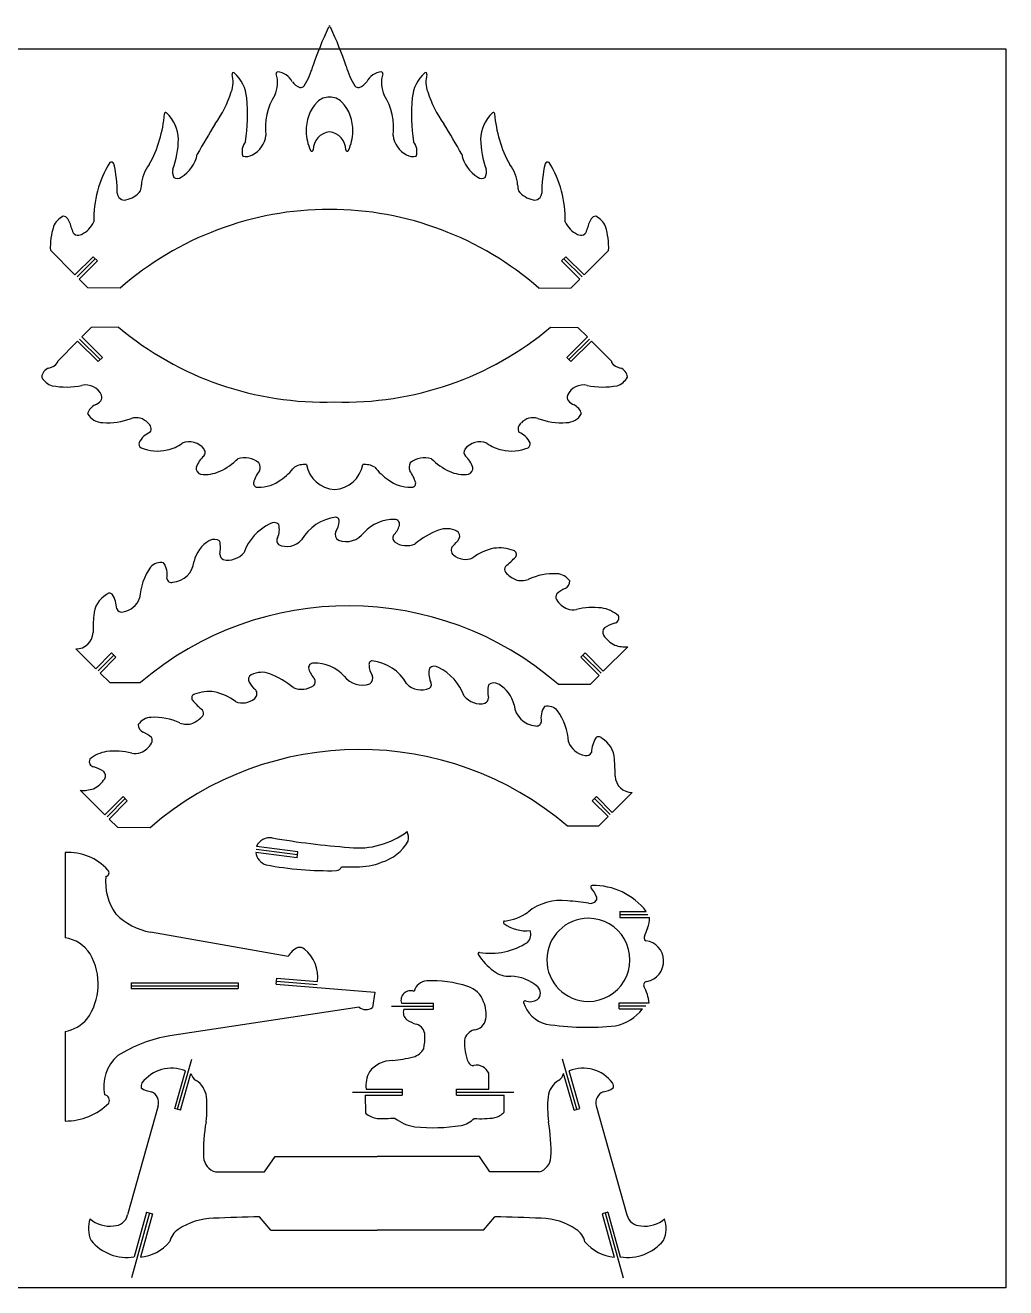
# Model space of a CAD drawing. Extents: x -2175 to 317, y -52 to 884.
# Drawn here: x -395 to 317, y -33 to 884 of the extents above; entities that cross this region are included whole.
import ezdxf

# ---------------------------------------------------------------- set-up
doc = ezdxf.new("R2010")
doc.units = 0
doc.header["$MEASUREMENT"] = 0
doc.layers.add('1', color=7, linetype='Continuous')
doc.layers.add('TRACE', color=7, linetype='Continuous')

msp = doc.modelspace()

# ---------------------------------------------------------------- linework, layer by layer
msp.add_lwpolyline([(-883.4, 867.17), (316.6, 867.17), (316.6, -32.83), (-883.4, -32.83)], close=True)
at = {"layer": '1', "color": 3, "linetype": 'Continuous'}
for p, q in [((-359.43, 702.89), (-377.26, 720.79)), ((10.4, 702.89), (28.23, 720.79)), ((-357.89, 701.35), (-344.64, 714.52)), ((-4.39, 714.52), (8.87, 701.35)), ((-350.1, 693.53), (-356.36, 699.81)), ((1.07, 693.53), (7.34, 699.81)), ((-326.63, 693.23), (-350.1, 693.53)), ((-22.4, 693.23), (1.07, 693.53)), ((-347.58, 664.76), (-354.45, 657.83)), ((-327.67, 664.93), (-347.58, 664.76)), ((-14.02, 664.93), (5.89, 664.76)), ((5.89, 664.76), (12.76, 657.83)), ((-357.51, 654.75), (-371.92, 640.22)), ((-355.98, 656.29), (-340.97, 641.38)), ((14.29, 656.29), (-0.72, 641.38)), ((15.82, 654.75), (30.23, 640.22)), ((-344.17, 416.74), (-358.7, 431.16)), ((24.29, 414.99), (42.19, 432.82)), ((-331.19, 426.73), (-342.63, 415.22)), ((9.58, 426.73), (22.76, 413.46)), ((-334.16, 406.81), (-341.09, 413.69)), ((22.76, 413.46), (22.76, 413.46)), ((-334.16, 406.81), (-311.67, 406.81)), ((-8.57, 405.63), (14.93, 405.67)), ((14.93, 405.67), (21.22, 411.93)), ((-337.63, 310.69), (-355.53, 328.52)), ((-336.09, 309.16), (-322.91, 322.43)), ((17.86, 322.43), (29.3, 310.91)), ((30.84, 312.44), (45.37, 326.85)), ((-328.27, 301.36), (-334.56, 307.63)), ((20.83, 302.51), (27.75, 309.38)), ((-304.77, 301.32), (-328.27, 301.36)), ((20.83, 302.5), (-1.66, 302.5)), ((-197.84, 281.69), (-227.81, 285.53)), ((36.32, 238.38), (56.74, 238.38)), ((-240.85, 214.16), (-240.85, 214.16)), ((-318.44, 186.59), (-240.85, 186.59)), ((-212.97, 189.83), (-183.58, 187.43)), ((-129.44, 171.61), (-98.93, 171.61)), ((35.82, 171.86), (55.14, 171.86)), ((52.69, 169.69), (52.69, 169.69)), ((-366.56, 153.33), (-366.56, 88.27)), ((-284.79, 96.77), (-274.45, 133.2)), ((5.14, 96.77), (-5.2, 133.2)), ((-157.71, 109.27), (-121.72, 109.27)), ((-82.22, 109.27), (-40.53, 109.27)), ((19.24, 99.2), (41.49, 20.1)), ((-214.07, 62.52), (-139.83, 62.52)), ((-65.58, 62.52), (-139.83, 62.52)), ((-58, 51.31), (-65.58, 62.52)), ((-22.29, 51.31), (-58, 51.31)), ((-305.22, 21.53), (-318.32, -25.67)), ((-62.61, 8.92), (-54.4, 18.68)), ((25.57, 21.53), (38.66, -25.67)), ((-62.61, 8.92), (-139.83, 8.92))]:
    msp.add_line(p, q, dxfattribs=at)
at = {"layer": '1', "color": 12, "linetype": 'Continuous'}
for p, q in [((-359.43, 702.89), (-346.16, 716.06)), ((-343.11, 712.98), (-346.16, 716.06)), ((-5.92, 712.98), (-2.86, 716.06)), ((10.4, 702.89), (-2.86, 716.06)), ((-356.36, 699.81), (-343.11, 712.98)), ((7.34, 699.81), (-5.92, 712.98)), ((-357.51, 654.75), (-342.49, 639.84)), ((-354.45, 657.83), (-339.44, 642.92)), ((12.76, 657.83), (-2.25, 642.92)), ((15.82, 654.75), (0.81, 639.84)), ((-339.44, 642.92), (-342.49, 639.84)), ((-2.25, 642.92), (0.81, 639.84)), ((-332.73, 428.26), (-344.17, 416.74)), ((-329.65, 425.21), (-341.09, 413.69)), ((-329.65, 425.21), (-332.73, 428.26)), ((8.04, 425.21), (11.12, 428.26)), ((8.04, 425.21), (21.22, 411.93)), ((11.12, 428.26), (24.29, 414.99)), ((-324.45, 323.96), (-337.63, 310.69)), ((-321.37, 320.9), (-324.45, 323.96)), ((16.32, 320.9), (19.39, 323.96)), ((19.39, 323.96), (30.84, 312.44)), ((-321.37, 320.9), (-334.56, 307.63)), ((16.32, 320.9), (27.75, 309.38)), ((-197.57, 283.84), (-227.65, 287.7)), ((-198.12, 279.54), (-227.97, 283.37)), ((-227.93, 283.07), (-227.93, 283.07)), ((-198.12, 279.54), (-197.57, 283.84)), ((36.32, 240.55), (55.48, 240.55)), ((36.32, 240.55), (36.32, 236.21)), ((36.32, 236.21), (57.99, 236.21)), ((-318.44, 188.76), (-240.85, 188.76)), ((-318.44, 188.76), (-318.44, 184.42)), ((-318.44, 184.42), (-240.85, 184.42)), ((-240.85, 188.76), (-240.85, 184.42)), ((-213.14, 187.66), (-212.79, 191.99)), ((-213.14, 187.66), (-141.57, 181.83)), ((-212.79, 191.99), (-183.22, 189.58)), ((-122.33, 173.78), (-98.93, 173.78)), ((-120.43, 169.44), (-98.93, 169.44)), ((35.82, 174.03), (57.59, 174.03)), ((35.82, 169.69), (52.69, 169.69)), ((-286.88, 97.36), (-279.13, 124.66)), ((-282.7, 96.17), (-275.15, 122.81)), ((3.05, 96.17), (-4.51, 122.81)), ((7.22, 97.36), (-0.52, 124.66)), ((-147.82, 111.44), (-121.72, 111.44)), ((-82.22, 111.44), (-58.92, 111.44)), ((-148.6, 107.1), (-121.72, 107.1)), ((-82.22, 107.1), (-47.6, 107.1)), ((-282.7, 96.17), (-286.88, 97.36)), ((3.05, 96.17), (7.22, 97.36)), ((-307.31, 22.11), (-316.34, -10.43)), ((-303.13, 20.95), (-311.87, -10.56)), ((-307.31, 22.11), (-303.13, 20.95)), ((27.66, 22.11), (23.48, 20.95)), ((23.48, 20.95), (32.22, -10.56)), ((27.66, 22.11), (36.69, -10.43))]:
    msp.add_line(p, q, dxfattribs=at)
at = {"layer": '1', "color": 3, "linetype": 'Continuous'}
for centre, radius, start, end in [((73.13, 765.83), 274.49, 154.88233, 161.14374), ((-174.51, 881.93), 0.986, 25.11767, 154.88233), ((164.12, 984.18), 353.12, 196.44994, 196.46434), ((-513.15, 984.18), 353.12, 343.53566, 343.55006), ((-422.16, 765.83), 274.49, 18.85626, 25.11767), ((-237.46, 868.37), 52.68, 327.534, 344.79192), ((-111.56, 868.37), 52.68, 195.20808, 212.466), ((-263.71, 842.99), 19.25, 338.14218, 16.69222), ((-244.33, 848.8), 0.986, 48.72648, 196.69222), ((-261.43, 829.32), 26.91, 4.31984, 48.72648), ((-234.49, 842.61), 22.24, 335.34358, 16.69862), ((-212.24, 849.29), 0.986, 84.37482, 196.69862), ((-213.48, 836.74), 13.59, 28.3263, 84.37482), ((-135.55, 836.74), 13.59, 95.62518, 151.67371), ((-136.79, 849.29), 0.986, 343.30138, 95.62518), ((-114.54, 842.61), 22.24, 163.30138, 204.65642), ((-87.59, 829.32), 26.91, 131.27352, 175.68016), ((-104.69, 848.8), 0.986, 343.30778, 131.27352), ((-85.31, 842.99), 19.25, 163.30778, 201.85782), ((-326.16, 861.82), 84.41, 324.35293, 342.06404), ((-192.29, 849.51), 11.18, 214.43012, 250.52907), ((-195.44, 842), 3.08, 259.12871, 321.73695), ((-153.59, 842), 3.08, 218.26305, 280.87129), ((-156.73, 849.51), 11.18, 289.47093, 325.56988), ((-22.87, 861.82), 84.41, 197.93596, 215.64707), ((-372.34, 819.43), 138.26, 351.74167, 4.9464), ((-176.93, 809.78), 44.15, 147.76429, 187.46374), ((-162.08, 808.28), 29.36, 136.78721, 182.36074), ((-174.51, 819.29), 12.77, 90, 134.59938), ((-174.51, 819.29), 12.77, 45.40062, 90), ((-186.95, 808.28), 29.36, 357.63926, 43.21279), ((-172.1, 809.78), 44.15, 352.53626, 32.23571), ((23.31, 819.43), 138.26, 175.0536, 188.25833), ((-383.31, 826.23), 89.08, 331.01845, 355.89144), ((-293.47, 819.77), 0.986, 45.87794, 175.89144), ((-312.39, 800.27), 28.16, 2.20619, 45.87794), ((-36.63, 800.27), 28.16, 134.12206, 177.79381), ((-55.55, 819.77), 0.986, 4.10856, 134.12206), ((34.28, 826.23), 89.08, 184.10856, 208.98155), ((496.31, 355.04), 881.88, 148.7429, 150.41198), ((-159.33, 807.19), 32.09, 180.21705, 205.82312), ((-189.69, 807.19), 32.09, 334.17688, 359.78295), ((-845.34, 355.04), 881.88, 29.58802, 31.2571), ((-347.55, 802.03), 63.31, 339.40431, 359.38582), ((-227.17, 792.6), 10.87, 140.14844, 198.68829), ((-238.52, 806.06), 17.93, 296.70118, 353.56732), ((-173.18, 793.56), 13.16, 95.81408, 179.68479), ((-175.85, 793.56), 13.16, 0.31521, 84.18592), ((-110.5, 806.06), 17.93, 186.43268, 243.29882), ((-121.85, 792.6), 10.87, 341.31171, 39.85156), ((-1.47, 802.03), 63.31, 180.61418, 200.59569), ((-295.48, 795.43), 25.4, 301.56871, 348.75274), ((-235.02, 797.56), 8.8, 253.78947, 301.15365), ((-187.33, 793.64), 0.986, 205.82312, 359.68479), ((-161.7, 793.64), 0.986, 180.31521, 334.17688), ((-114.01, 797.56), 8.8, 238.84635, 286.21053), ((-53.55, 795.43), 25.4, 191.24726, 238.43129), ((-267.29, 743.19), 78.48, 148.29375, 181.28244), ((-332.99, 782.4), 2.3, 31.47375, 117.72646), ((-438.32, 760.69), 109.71, 0.74556, 12.05051), ((-284.62, 766.46), 26.59, 141.34896, 176.29718), ((-278.48, 777.74), 10.02, 168.37373, 204.12652), ((-70.55, 777.74), 10.02, 335.87348, 11.62627), ((-64.41, 766.46), 26.59, 3.70282, 38.65104), ((89.29, 760.69), 109.71, 167.94949, 179.25444), ((-16.04, 782.4), 2.3, 62.27354, 148.52625), ((-81.74, 743.19), 78.48, 358.71756, 31.70625), ((-285.02, 777.76), 4.87, 237.59113, 305.50518), ((-64.01, 777.76), 4.87, 234.49482, 302.40887), ((-323.45, 762.42), 5.17, 183.25835, 281.97107), ((-325.96, 774.91), 17.92, 281.53342, 322.24816), ((-323.01, 767.82), 11.86, 340.91283, 1.71446), ((-26.02, 767.82), 11.86, 178.28554, 199.08717), ((-23.06, 774.91), 17.92, 217.75184, 258.46658), ((-25.57, 762.42), 5.17, 258.02893, 356.74165), ((-361.35, 732.26), 14.77, 116.53919, 157.09742), ((-368.03, 741.29), 4.19, 34.19561, 88.9003), ((-387.9, 730.23), 26.92, 11.29952, 29.88514), ((-174.06, 518.54), 231.93, 90.11272, 131.13345), ((-174.97, 518.54), 231.93, 48.86655, 89.88728), ((38.88, 730.23), 26.92, 150.11486, 168.70048), ((19, 741.29), 4.19, 91.0997, 145.80439), ((12.33, 732.26), 14.77, 22.90258, 63.46081), ((-325.79, 722.68), 51.5, 162.68638, 182.24078), ((-356.96, 736.24), 4.61, 189.13683, 301.50945), ((-362, 748.29), 17.64, 294.99222, 337.1129), ((12.97, 748.29), 17.64, 202.8871, 245.00778), ((7.93, 736.24), 4.61, 238.49056, 350.86317), ((-23.24, 722.68), 51.5, 357.75922, 17.31362), ((-178.41, 842.21), 231.75, 229.90587, 271.87084), ((-163.28, 842.21), 231.75, 268.12916, 310.09413), ((-376.3, 628.29), 7.18, 106.41285, 177.90647), ((-380.82, 646.22), 11.32, 282.71732, 321.49676), ((-384.41, 640.22), 12.49, 355.18927, 0), ((42.72, 640.22), 12.49, 180, 184.81073), ((39.13, 646.22), 11.32, 218.50324, 257.28268), ((34.61, 628.29), 7.18, 2.09353, 73.58715), ((-372.19, 634.6), 12.81, 208.18718, 252.64686), ((30.5, 634.6), 12.81, 287.35314, 331.81282), ((-365.75, 677.02), 55.6, 259.36972, 281.87247), ((-351.52, 610.55), 12.38, 23.10174, 103.05789), ((-343.78, 613.82), 3.98, 321.96139, 23.53222), ((2.09, 613.82), 3.98, 156.46778, 218.03861), ((9.83, 610.55), 12.38, 76.94211, 156.89826), ((24.07, 677.02), 55.6, 258.12753, 280.63028), ((-340.17, 598.98), 10.5, 115.89936, 162.67895), ((-350.48, 620.79), 13.62, 294.83633, 316.23903), ((8.79, 620.79), 13.62, 223.76097, 245.16367), ((-1.52, 598.98), 10.5, 17.32105, 64.10064), ((-339.36, 607.88), 12.28, 208.03794, 270.92262), ((-335.49, 643.04), 47.58, 265.56911, 291.04586), ((-315, 587.74), 11.41, 41.76932, 107.35628), ((-26.69, 587.74), 11.41, 72.64372, 138.23068), ((-6.2, 643.04), 47.58, 248.95414, 274.43089), ((-2.33, 607.88), 12.28, 269.07738, 331.96206), ((-299.08, 574.42), 15.17, 111.80791, 154.89816), ((-309.32, 590.96), 5.22, 331.95424, 57.13569), ((-32.37, 590.96), 5.22, 122.86431, 208.04576), ((-42.61, 574.42), 15.17, 25.10184, 68.19209), ((-309.81, 580.04), 3.11, 164.71827, 240.52146), ((-298.51, 604.18), 29.1, 282.01483, 305.76736), ((-276.34, 568.02), 13.57, 36.85026, 112.37281), ((-65.35, 568.02), 13.57, 67.62719, 143.14974), ((-43.18, 604.18), 29.1, 234.23264, 257.98517), ((-31.88, 580.04), 3.11, 299.47854, 15.28173), ((-299.41, 605.55), 30.64, 247.08622, 283.12824), ((-252.09, 556.04), 20.5, 132.1588, 160.01722), ((-268.86, 573.93), 4.05, 318.16638, 33.29783), ((-276.92, 606.46), 51.6, 296.27932, 313.89471), ((-236.07, 554.24), 15.87, 50.02751, 108.68117), ((-105.62, 554.24), 15.87, 71.31883, 129.97249), ((-64.77, 606.46), 51.6, 226.10529, 243.72068), ((-72.83, 573.93), 4.05, 146.70217, 221.83362), ((-89.6, 556.04), 20.5, 19.98278, 47.8412), ((-42.28, 605.55), 30.64, 256.87176, 292.91377), ((-266.68, 562.55), 4.7, 173.98827, 251.91016), ((-264.87, 584.19), 26.32, 262.88092, 294.21724), ((-206.76, 545.77), 23.77, 141.72739, 165.3721), ((-231.3, 563.01), 6.4, 336.81417, 31.99005), ((-232.55, 588.47), 41.18, 303.34744, 322.24737), ((-192.62, 549.77), 15.37, 85.04513, 118.64388), ((-169.66, 568.88), 21.96, 189.94761, 266.91899), ((-172.02, 568.88), 21.96, 273.08101, 350.05239), ((-149.06, 549.77), 15.37, 61.35612, 94.95487), ((-109.14, 588.47), 41.18, 217.75263, 236.65256), ((-110.39, 563.01), 6.4, 148.00995, 203.18583), ((-134.93, 545.77), 23.77, 14.6279, 38.27261), ((-76.81, 584.19), 26.32, 245.78276, 277.11908), ((-75.01, 562.55), 4.7, 288.08984, 6.01173), ((-226.97, 551.48), 2.8, 173.90562, 282.63535), ((-225.12, 572.97), 24.26, 267.08366, 308.82331), ((-116.56, 572.97), 24.26, 231.17669, 272.91634), ((-114.72, 551.48), 2.8, 257.36465, 6.09438), ((-214.94, 517.92), 5.02, 44.55966, 125.7795), ((-166.04, 493.88), 33.16, 96.69181, 150.29856), ((-170.02, 524.26), 2.56, 347.31611, 87.49461), ((-181.32, 524.23), 13.81, 325.75704, 357.80877), ((-128.08, 496.28), 28.9, 88.21653, 137.72457), ((-127.05, 521.71), 3.46, 345.68268, 92.07415), ((-202.01, 488.87), 36.72, 115.59052, 160.26719), ((-224.7, 517.91), 13.79, 334.18894, 14.82641), ((-165.16, 514.4), 5.17, 156.56829, 235.76071), ((-162.53, 525.44), 16.29, 250.09331, 323.35696), ((-124.43, 511.74), 4.08, 151.12683, 224.15398), ((-142.31, 527.16), 19.64, 316.75421, 341.27508), ((-74.07, 461.92), 59.49, 110.98878, 130.18294), ((-89.54, 501.75), 16.76, 63.27733, 110.35721), ((-83.97, 513.16), 4.06, 332.77723, 61.15506), ((-250.03, 489.57), 23.45, 120.04597, 167.07852), ((-258.26, 504.16), 6.63, 52.39642, 119.30101), ((-276.29, 504.78), 22.56, 347.69964, 11.85904), ((-208.83, 509.89), 3.99, 149.63152, 227.22242), ((-205.51, 520.17), 14.53, 245.46699, 317.2534), ((-118.47, 522.13), 15.94, 236.13119, 292.17968), ((-81.72, 502.95), 4.44, 138.35403, 231.44416), ((-96.17, 520.26), 18.17, 307.81274, 330.50655), ((-51.15, 475.48), 29.05, 69.21552, 97.90353), ((-249.66, 500.16), 4.59, 182.325, 243.56088), ((-248.37, 510.91), 15.23, 257.36694, 320.74847), ((-75.7, 509.68), 13.46, 229.24696, 292.92319), ((-48.08, 468.43), 36.51, 101.14928, 127.79032), ((-82.37, 535.79), 57.19, 308.65107, 318.87288), ((-41.57, 499.88), 2.85, 323.13639, 75.17483), ((-267.75, 464.97), 44.77, 145.18899, 175.98008), ((-297.03, 484.12), 9.84, 78.05692, 139.39559), ((-307.49, 485.24), 15.12, 349.18121, 34.23679), ((-289.69, 496.42), 16.89, 274.36987, 354.53464), ((-43.71, 488.91), 3.68, 142.98672, 214.57553), ((-28.79, 503.68), 24.63, 223.20576, 244.22371), ((-289.3, 482.82), 3.36, 187.17137, 285.4485), ((-35.08, 494.49), 13.72, 251.19531, 291.05129), ((-11.43, 441.4), 44.42, 87.32254, 114.92122), ((-9.86, 473.82), 11.96, 34.22436, 87.60564), ((-5.93, 480.42), 5.96, 295.38831, 1.26075), ((-327.36, 454.6), 18.44, 119.51115, 177.18464), ((-334.25, 468.94), 2.78, 46.11616, 142.05507), ((-349.79, 459.82), 20.71, 1.49664, 32.48501), ((-326.55, 472.92), 14.94, 278.12038, 341.23439), ((-6.11, 468.97), 4.03, 146.71274, 209.26815), ((3.78, 456.93), 19.46, 111.55059, 132.90799), ((-325.48, 461.9), 3.92, 203.21235, 285.41136), ((-160.81, 230.14), 232.32, 49.05624, 130.49537), ((4.1, 475.02), 15.89, 210.30464, 248.31661), ((2.15, 469.4), 9.95, 246.76476, 285.60709), ((17.07, 408.44), 52.82, 83.52668, 103.39583), ((19.66, 437.24), 23.91, 49.12893, 81.93408), ((-208.56, 444.21), 137.68, 175.29192, 180.49705), ((38.77, 426.75), 23.94, 105.48168, 124.71082), ((31.8, 453.66), 3.88, 278.50579, 25.34924), ((-358.7, 443.65), 12.49, 270, 357.08744), ((28.2, 443.33), 4.35, 134.71151, 209.30984), ((41.95, 452.87), 21.07, 213.62103, 243.82709), ((39.85, 453.92), 21.22, 250.17517, 276.02561), ((-143.32, 419.95), 2.56, 92.50539, 192.68389), ((-147.3, 389.58), 33.16, 29.70144, 83.30819), ((-223.79, 397.44), 16.76, 69.64279, 116.72267), ((-239.27, 357.61), 59.49, 49.81706, 69.01122), ((-186.28, 417.41), 3.46, 87.92585, 194.31733), ((-171.03, 422.86), 19.64, 198.72492, 223.24579), ((-185.26, 391.98), 28.9, 42.27543, 91.78347), ((-132.02, 419.92), 13.81, 182.19123, 214.24296), ((-88.64, 413.61), 13.79, 165.17359, 205.81106), ((-98.4, 413.62), 5.02, 54.2205, 135.44034), ((-111.33, 384.57), 36.72, 19.73281, 64.40948), ((-229.37, 408.86), 4.06, 118.84494, 207.22277), ((-217.16, 415.95), 18.17, 209.49346, 232.18726), ((-194.87, 417.83), 15.94, 247.82032, 303.86881), ((-188.91, 407.43), 4.08, 315.84602, 28.87317), ((-150.81, 421.14), 16.29, 216.64304, 289.90669), ((-148.17, 410.09), 5.17, 304.23929, 23.43171), ((-107.82, 415.87), 14.53, 222.7466, 294.53301), ((-104.5, 405.58), 3.99, 312.77758, 30.36848), ((-37.05, 400.47), 22.56, 168.14096, 192.30036), ((-55.08, 399.85), 6.63, 60.69899, 127.60358), ((-63.31, 385.26), 23.45, 12.92148, 59.95403), ((-271.77, 395.58), 2.85, 104.82517, 216.86361), ((-262.19, 371.17), 29.05, 82.09647, 110.78448), ((-265.25, 364.12), 36.51, 52.20968, 78.85072), ((-237.64, 405.37), 13.46, 247.07681, 310.75304), ((-231.62, 398.64), 4.44, 308.55584, 41.64597), ((-64.96, 406.6), 15.23, 219.25153, 282.63306), ((-63.68, 395.85), 4.59, 296.43912, 357.675), ((-230.96, 431.49), 57.19, 221.12712, 231.34893), ((-269.63, 384.6), 3.68, 325.42447, 37.01328), ((-23.65, 392.11), 16.89, 185.46536, 265.63013), ((-5.84, 380.94), 15.12, 145.76321, 190.81879), ((-16.31, 379.81), 9.84, 40.60441, 101.94308), ((-45.59, 360.67), 44.77, 4.01992, 34.81101), ((-303.48, 369.51), 11.96, 92.39436, 145.77564), ((-307.41, 376.11), 5.96, 178.73925, 244.61169), ((-301.9, 337.1), 44.42, 65.07878, 92.67746), ((-278.26, 390.18), 13.72, 248.9487, 288.80469), ((-284.55, 399.38), 24.63, 295.77629, 316.79424), ((-24.04, 378.52), 3.36, 254.5515, 352.82863), ((-317.11, 352.63), 19.46, 47.09201, 68.44941), ((-307.23, 364.67), 4.03, 330.73185, 33.28726), ((20.91, 364.63), 2.78, 37.94493, 133.88384), ((-317.44, 370.72), 15.89, 291.68339, 329.69536), ((-152.53, 125.84), 232.32, 49.50463, 130.94376), ((13.22, 368.61), 14.94, 198.76561, 261.87962), ((36.46, 355.51), 20.71, 147.51499, 178.50336), ((14.02, 350.3), 18.44, 2.81535, 60.48885), ((-345.14, 349.35), 3.88, 154.65076, 261.49421), ((-333, 332.93), 23.91, 98.06592, 130.87107), ((-330.4, 304.13), 52.82, 76.60417, 96.47332), ((-315.49, 365.09), 9.95, 254.39291, 293.23524), ((12.15, 357.6), 3.92, 254.58864, 336.78765), ((-104.78, 339.9), 137.68, 359.50295, 4.70808), ((-352.11, 322.44), 23.94, 55.28918, 74.51832), ((-341.54, 339.03), 4.35, 330.69016, 45.28849), ((-355.28, 348.56), 21.07, 296.17291, 326.37897), ((45.37, 339.34), 12.49, 182.91256, 270), ((-353.19, 349.61), 21.22, 263.97439, 289.82483), ((16.18, 258.32), 0.986, 91.39532, 221.73708), ((-47.24, 232.58), 0.986, 96.06774, 232.90811), ((-65.64, 209.79), 0.986, 80.62558, 212.74036), ((-32.59, 174.66), 0.986, 69.43526, 196.11511), ((-12.08, 124.6), 7.79, 299.26963, 346.64737), ((9.59, 99.68), 26.95, 37.00926, 112.03941), ((0.75, 103.77), 16.69, 122.72816, 172.54996), ((22.33, 125.59), 16.18, 276.63303, 304.76309), ((26.64, 113.53), 5.06, 345.97595, 27.98616), ((63.81, 98.36), 79.97, 174.5678, 187.59152), ((27.58, 101.55), 8.66, 112.97755, 195.73254), ((-146.15, 65.79), 132.53, 358.33183, 9.56007), ((-25.78, 62.94), 12.15, 286.71529, 355.22809), ((-128.05, -2963.45), 2983.04, 87.93946, 88.58529), ((51.43, 22.45), 10.22, 193.32064, 271.49594), ((-21.87, -29.82), 47.49, 56.04784, 88.70315), ((-3.88, -3.13), 15.31, 13.64096, 56.1097), ((54.97, 32.59), 20.62, 260.86598, 312.0798), ((48.92, 10.3), 21.06, 335.28135, 19.39265), ((35.27, 21.21), 31.92, 220.50099, 264.51788), ((41.98, 22.85), 33.7, 260.96284, 320.66938)]:
    msp.add_arc(centre, radius, start, end, dxfattribs=at)
at = {"layer": 'TRACE', "color": 3, "linetype": 'Continuous'}
for p, q in [((-366.56, 283.36), (-366.56, 221.31)), ((-204.6, 207.76), (-304.51, 225.41)), ((-183.17, 190), (-183.17, 190)), ((-141.57, 181.83), (-143.25, 170.8)), ((57.52, 174.66), (57.52, 174.66)), ((-153.05, 170.96), (-290.4, 150.17)), ((52.19, 169.06), (52.19, 169.06)), ((-58.92, 111.44), (-58.92, 123.01)), ((-148.6, 107.1), (-148.4, 94.06)), ((-47.6, 94.71), (-47.6, 107.1)), ((-298.89, 99.2), (-321.14, 20.1)), ((-221.65, 51.31), (-214.07, 62.52)), ((-257.37, 51.31), (-221.65, 51.31)), ((-217.04, 8.92), (-225.25, 18.68)), ((-217.04, 8.92), (-139.83, 8.92))]:
    msp.add_line(p, q, dxfattribs=at)
at = {"layer": 'TRACE', "color": 12, "linetype": 'Continuous'}
for p, q in [((-98.93, 169.44), (-98.93, 173.78)), ((35.82, 169.69), (35.82, 174.03)), ((-121.72, 111.44), (-121.72, 107.1)), ((-82.22, 107.1), (-82.22, 111.44))]:
    msp.add_line(p, q, dxfattribs=at)
at = {"layer": 'TRACE', "color": 3, "linetype": 'Continuous'}
for centre, radius, start, end in [((-217.96, 283.49), 10.56, 79.77962, 156.49434), ((-113.02, 900.28), 615.09, 260.35385, 265.6209), ((-153.62, 345.29), 58.66, 263.76346, 307.28476), ((-130.03, 293.87), 12.86, 350.0149, 21.69712), ((-146.32, 308.15), 33.33, 286.75995, 330.30041), ((-364.43, 244.27), 39.15, 42.18414, 93.1159), ((-217.29, 284.59), 10.75, 186.51999, 252.15938), ((-153.53, 318.12), 45.14, 267.94174, 291.88376), ((-297.51, 261.96), 39.67, 174.07668, 215.9983), ((-337.18, 268.64), 2.6, 274.57723, 47.46888), ((-174.39, 522.34), 252.26, 259.44928, 271.10857), ((-170.27, 275.09), 5.01, 278.70883, 334.78259), ((-161.24, 418), 145.11, 268.22337, 272.40249), ((-0.9, 243.08), 21.91, 23.02607, 41.73708), ((17.33, 211.17), 48.15, 37.6032, 91.39532), ((-6.42, 210.13), 38.35, 82.80453, 128.62124), ((-15.88, 50.46), 198.22, 81.4198, 85.87567), ((14.89, 252.11), 5.76, 258.07808, 319.42288), ((15.85, 250.01), 3.79, 334.25, 25.75), ((-295.7, 272.53), 47.93, 224.98267, 259.41282), ((-51.07, 268.58), 35.22, 276.06774, 306.012), ((-32, 252.73), 26.26, 232.90811, 277.06054), ((13.49, 205.34), 30.17, 89.78701, 269.78701), ((13.51, 205.34), 30.17, 269.75534, 89.81867), ((37.98, 235.93), 20.01, 337.81962, 0.82372), ((-370.08, 195.71), 25.84, 32.70435, 82.16596), ((-36.41, 223.87), 8.14, 314.51331, 20.19377), ((56.4, 221.27), 2.47, 166.84482, 241.59533), ((102.76, 206.78), 51.04, 154.9772, 162.84853), ((-191.27, 200.39), 15.22, 113.84868, 151.07833), ((-196.31, 208.78), 5.65, 50.55232, 101.37519), ((-209.01, 192.87), 26, 352.7246, 51.21224), ((-57.49, 259.19), 49.08, 260.62558, 303.07209), ((53.76, 204.9), 14.27, 0.80091, 84.10198), ((-386.16, 187.8), 43.69, 324.34644, 30.03927), ((-27.04, 234.62), 46.89, 212.74036, 232.74383), ((53.08, 204.23), 14.97, 280.72722, 3.34182), ((-44.4, 211.16), 17.71, 231.52674, 275.37973), ((-43.76, 163.07), 30.48, 47.7494, 88.08972), ((-103.29, 180.08), 10.01, 93.61306, 166.33879), ((-100.12, 106.36), 83.79, 71.93961, 92.5932), ((-79.32, 169.05), 17.75, 19.27372, 73.04563), ((-27.34, 181.17), 6.04, 311.21335, 47.61739), ((56.07, 187.08), 2.45, 94.78997, 202.59687), ((26.93, 171.09), 30.8, 5.47453, 29.23634), ((-115.59, 175.88), 7.05, 68.53423, 197.27808), ((-85.38, 165.53), 24.66, 352.7308, 22.34809), ((-11.85, 180.66), 22.58, 196.11511, 256.36417), ((-28.81, 184.74), 9.78, 249.43526, 303.90534), ((-148.05, 177.26), 8.04, 231.57689, 306.62512), ((-114.47, 166.95), 6.46, 157.26891, 232.84417), ((26.34, 189.99), 33.26, 281.99056, 322.38017), ((-372.23, 181.87), 29.1, 281.23184, 317.84421), ((-101.54, 188.98), 31.97, 238.23652, 252.06031), ((-113.53, 150.6), 8.24, 358.62999, 74.94445), ((-70.67, 164.29), 9.93, 276.45197, 349.11852), ((12.79, 348.81), 192.45, 261.04291, 276.10309), ((-272.04, 44.24), 107.51, 99.83343, 121.57375), ((-143.63, 148.8), 38.37, 347.9758, 2.38792), ((-42.68, 144.43), 33.85, 176.0013, 203.63267), ((-67.38, 145.53), 9.16, 103.75553, 172.04163), ((-117.64, 147.44), 13.3, 288.01236, 330.13263), ((-308.17, 113.17), 30.33, 131.65719, 191.37085), ((-128.74, 110.91), 21.31, 90.08181, 142.0545), ((-144.09, 269.97), 138.6, 276.34245, 282.73887), ((-69.89, 132.88), 4.3, 207.94678, 273.23885), ((-67.59, 119.44), 9.37, 22.37932, 102.68556), ((-289.24, 99.68), 26.95, 67.96059, 142.99074), ((-267.57, 124.6), 7.79, 193.35264, 240.73037), ((-129.02, 114.54), 19.05, 150.20282, 189.37169), ((-306.29, 113.53), 5.06, 152.01384, 194.02405), ((-301.98, 125.59), 16.18, 235.23691, 263.36697), ((-280.4, 103.77), 16.69, 7.45004, 57.27184), ((-366.6, 133.8), 45.53, 270.04203, 314.31661), ((-338.48, 103.09), 4.14, 333.21156, 82.0145), ((-307.23, 101.55), 8.66, 344.26746, 67.02245), ((-343.46, 98.36), 79.97, 352.40848, 5.43219), ((-137.54, 106.4), 16.43, 228.64521, 262.09489), ((-59.4, 107.02), 17.04, 287.09971, 313.78657), ((-133.51, 65.79), 132.53, 170.43993, 181.66817), ((-137.27, 269.05), 178.94, 269.191, 273.28182), ((-109.01, 112.22), 28.3, 230.45438, 262.70872), ((-99.14, 207.06), 123.64, 263.74667, 279.38347), ((-82.39, 102.85), 18.1, 280.85807, 315.74344), ((-63.89, 148.35), 58.39, 264.5581, 279.36274), ((-253.87, 62.94), 12.15, 184.77191, 253.28471), ((-331.08, 22.45), 10.22, 268.50406, 346.67935), ((-151.6, -2963.45), 2983.04, 91.41471, 92.06054), ((-328.57, 10.3), 21.06, 160.60735, 204.71865), ((-334.62, 32.59), 20.62, 227.9202, 279.13402), ((-275.78, -3.13), 15.31, 123.8903, 166.35904), ((-257.79, -29.82), 47.49, 91.29685, 123.95216), ((-321.63, 22.85), 33.7, 219.33062, 279.03716), ((-314.92, 21.21), 31.92, 275.48212, 319.49901)]:
    msp.add_arc(centre, radius, start, end, dxfattribs=at)

doc.saveas('drawing.dxf')
